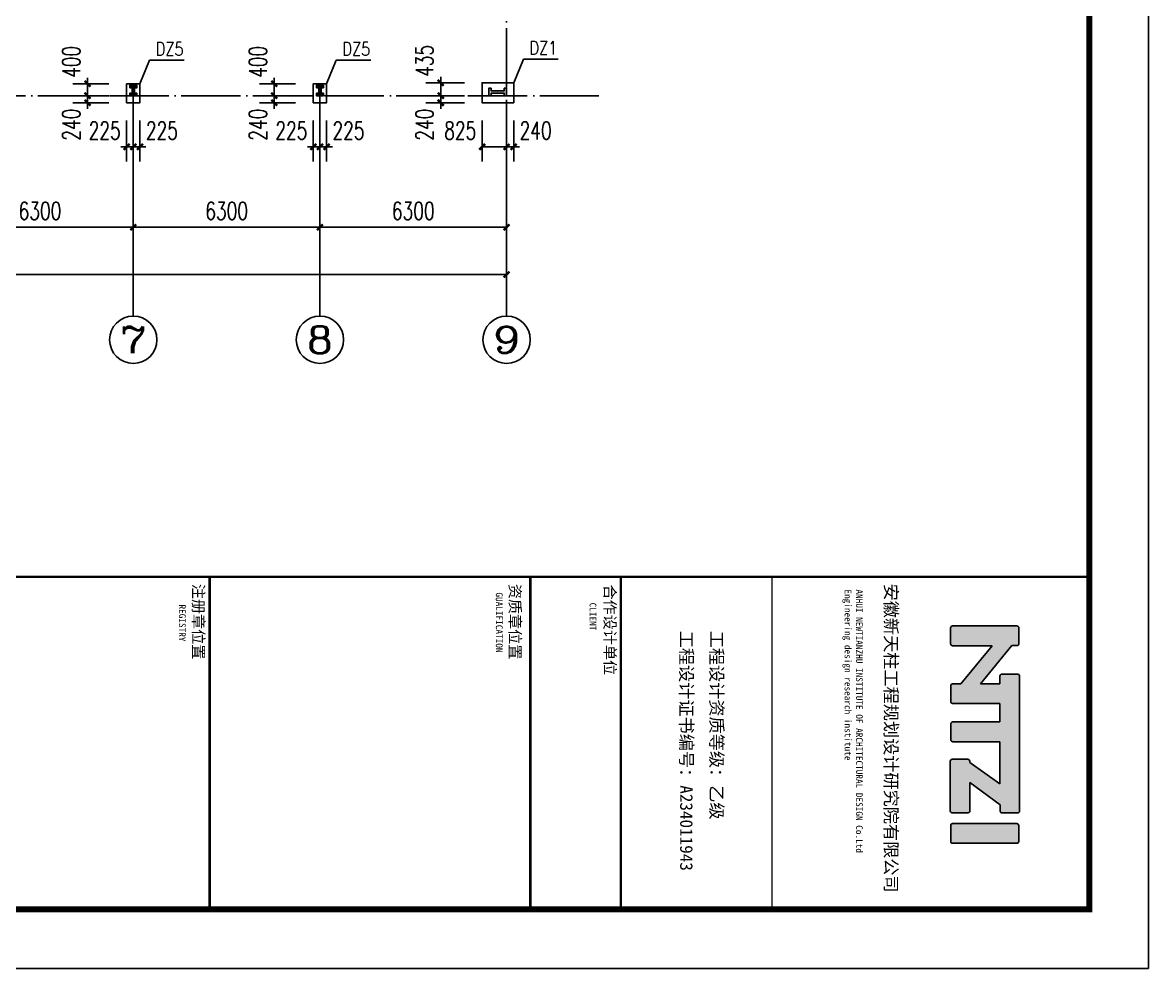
# Model space of a CAD drawing. Extents: x 37237700 to 37865026, y 138877 to 347670.
# Drawn here: x 37373450 to 37411453, y 228870 to 260814 of the extents above; entities that cross this region are included whole.
import ezdxf
from ezdxf.enums import TextEntityAlignment as Align

# ---------------------------------------------------------------- set-up
doc = ezdxf.new("R2010")
doc.units = 0
doc.header["$LTSCALE"] = 1000
doc.header["$MEASUREMENT"] = 0
doc.linetypes.add('ACAD_ISO04W100', pattern=[30.5, 24, -3, 0.5, -3])
doc.linetypes.add('DOTE', pattern=[2.42, 2, -0.2, 0.02, -0.2])
doc.layers.get('0').update_dxf_attribs({"linetype": 'CONTINUOUS'})
doc.layers.get('DEFPOINTS').update_dxf_attribs({"linetype": 'CONTINUOUS'})
for name, color, linetype in [('AXIS', 3, 'CONTINUOUS'), ('AXIS_TEXT', 7, 'CONTINUOUS'), ('DOTE', 1, 'ACAD_ISO04W100'), ('PUB_DIM', 3, 'CONTINUOUS'), ('PUB_TEXT', 7, 'CONTINUOUS'), ('PUB_TITLE', 4, 'CONTINUOUS')]:
    doc.layers.add(name, color=color, linetype=linetype)
doc.styles.add('_TCH_AXIS', font='COMPLEX', dxfattribs={"bigfont": 'GBCBIG'})
doc.styles.add('_TCH_DIM_T3', font='SIMPLEX', dxfattribs={"width": 0.705882, "bigfont": 'GBCBIG'})
doc.styles.add('COMPLEX', font='COMPLEX')
doc.styles.add('DIM_FONT', font='SIMPLEX.shx', dxfattribs={"width": 0.8})
doc.styles.add('TQ', font='')
doc.styles.get('TQ').set_extended_font_data('SimSun')
doc.dimstyles.new('_TCH_ARCH&&200', dxfattribs={"dimtxt": 595, "dimasz": 200, "dimexe": 500, "dimexo": 600, "dimgap": 252.5, "dimtad": 1, "dimdec": 0, "dimzin": 0, "dimdsep": 46, "dimtxsty": '_TCH_DIM_T3', "dimblk": 'ARCHTICK', "dimcen": 0.09, "dimclrt": 7, "dimazin": 2, "dimtfac": 1, "dimtdec": 0, "dimtix": 1, "dimtmove": 2, "dimatfit": 3, "dimfxl": 1, "dimtolj": 1, "dimtzin": 0, "dimarcsym": 0})

# ---------------------------------------------------------------- blocks, each defined once
blk = doc.blocks.new('tk0')
h = blk.add_hatch(color=256)
h.paths.add_polyline_path([(32852392, -1204546), (32853685, -1205603), (32853685, -1205878, 0.414214), (32853749, -1205942), (32854275, -1205942, 0.414214), (32854339, -1205878), (32854339, -1204280), (32854967, -1204280), (32854967, -1205875, 0.414214), (32855031, -1205939), (32855571, -1205939, 0.414214), (32855635, -1205875), (32855635, -1204280), (32857060, -1204280), (32856336, -1205302), (32856292, -1205302, 0.414214), (32856228, -1205366), (32856228, -1205892, 0.414214), (32856292, -1205956), (32857972, -1205956, 0.414214), (32858036, -1205892), (32858036, -1205362, 0.414214), (32857972, -1205298), (32857012, -1205298), (32857761, -1204270), (32857974, -1204270, 0.414214), (32858038, -1204206), (32858038, -1203685, 0.414214), (32857974, -1203621), (32853417, -1203621, 0.414214), (32853353, -1203685), (32853353, -1204218, 0.414214), (32853417, -1204282), (32853679, -1204282), (32853679, -1204939), (32852388, -1203885), (32852389, -1203708, 0.41489), (32852325, -1203644), (32851789, -1203644, 0.414214), (32851725, -1203708), (32851725, -1205882, 0.414214), (32851789, -1205946), (32852328, -1205946, 0.414214), (32852392, -1205882)])
h.paths.add_polyline_path([(32858400, -1205878, 0.414214), (32858464, -1205942), (32858999, -1205942, 0.414214), (32859063, -1205878), (32859063, -1203710, 0.414214), (32858999, -1203646), (32858464, -1203646, 0.414214), (32858400, -1203710)])
for p, q in [((32851725, -1205882), (32851725, -1203708)), ((32851789, -1203644), (32852325, -1203644)), ((32852389, -1203708), (32852388, -1203885)), ((32852388, -1203885), (32853679, -1204939)), ((32853353, -1204218), (32853353, -1203685)), ((32853417, -1203621), (32857974, -1203621)), ((32858038, -1203685), (32858038, -1204206)), ((32858400, -1205878), (32858400, -1203710)), ((32858464, -1203646), (32858999, -1203646)), ((32859063, -1203710), (32859063, -1205878)), ((32853679, -1204282), (32853417, -1204282)), ((32853679, -1204939), (32853679, -1204282)), ((32854967, -1204280), (32854339, -1204280)), ((32854339, -1204280), (32854339, -1205878)), ((32854967, -1205875), (32854967, -1204280)), ((32857060, -1204280), (32855635, -1204280)), ((32855635, -1204280), (32855635, -1205875)), ((32856336, -1205302), (32857060, -1204280)), ((32857761, -1204270), (32857012, -1205298)), ((32857974, -1204270), (32857761, -1204270)), ((32853685, -1205603), (32852392, -1204546)), ((32852392, -1204546), (32852392, -1205882)), ((32856228, -1205892), (32856228, -1205366)), ((32856292, -1205302), (32856336, -1205302)), ((32857012, -1205298), (32857972, -1205298)), ((32858036, -1205362), (32858036, -1205892)), ((32853685, -1205878), (32853685, -1205603)), ((32852328, -1205946), (32851789, -1205946)), ((32854275, -1205942), (32853749, -1205942)), ((32855571, -1205939), (32855031, -1205939)), ((32857972, -1205956), (32856292, -1205956)), ((32858999, -1205942), (32858464, -1205942))]:
    blk.add_line(p, q)
for centre, start, end in [((32851789, -1203708), 90, 180), ((32852325, -1203708), 359.8676, 90), ((32853417, -1203685), 90, 180), ((32857974, -1203685), 0, 90), ((32858464, -1203710), 90, 180), ((32858999, -1203710), 0, 90), ((32853417, -1204218), 180, 270), ((32857974, -1204206), 270, 0), ((32856292, -1205366), 90, 180), ((32857972, -1205362), 0, 90), ((32851789, -1205882), 180, 270), ((32852328, -1205882), 270, 0), ((32853749, -1205878), 180, 270), ((32854275, -1205878), 270, 0), ((32855031, -1205875), 180, 270), ((32855571, -1205875), 270, 0), ((32856292, -1205892), 180, 270), ((32857972, -1205892), 270, 0), ((32858464, -1205878), 180, 270), ((32858999, -1205878), 270, 0)]:
    blk.add_arc(centre, 64, start, end)
at = {"layer": 'PUB_TEXT'}
for q in [(32859815, -1201267), (32861287, -1202326)]:
    blk.add_line((32861287, -1201267), q, dxfattribs=at)
at = {"layer": 'PUB_TITLE'}
blk.add_line((32861287, -1201267), (32850067, -1201267), dxfattribs=at)
at = {"layer": 'PUB_TITLE', "lineweight": 40}
blk.add_line((32850062, -1220138), (32861282, -1220138), dxfattribs=at)
for points, const_width in [([(32850067, -1201267), (32850067, -1281267)], 85), ([(32850067, -1211977), (32861287, -1211977)], 51), ([(32850067, -1217077), (32861287, -1217077)], 85), ([(32850067, -1220137), (32861287, -1220137)], 85), ([(32850067, -1230953), (32861287, -1230953)], 85)]:
    blk.add_lwpolyline(points, dxfattribs=dict(at, const_width=const_width))
at = {"layer": 'PUB_TEXT', "char_height": 425, "attachment_point": 1, "style": 'TQ'}
for s, insert in [('安徽新天柱工程规划设计研究院有限公司 ', (32850295, -1207742)), ('工程设计资质等级：乙级 ', (32851887, -1213629)), ('工程设计证书编号：A234011943 ', (32851887, -1214649))]:
    blk.add_mtext(s, dxfattribs=dict(at, insert=insert))
at = {"layer": 'PUB_TEXT', "attachment_point": 1, "style": 'TQ'}
for s, insert, char_height, width in [('ANHUI NEWTIANZHU INSTITUTE OF ARCHITECTURAL DESIGN Co.Ltd\\PEngineering design research institute', (32850492, -1208912), 229.5, 10514.71), ('合作设计单位', (32850326, -1217257), 374, 3498.52), ('CLIENT', (32850938, -1217903), 229.5, 4799.1), ('资质章位置', (32850304, -1220460), 374, 4250), ('GUALIFICATION', (32850593, -1221066), 229.5, 5361.8), ('注册章位置', (32850304, -1231147), 374, 3060), ('REGISTRY', (32851001, -1231763), 229.5, 4799.1)]:
    blk.add_mtext(s, dxfattribs=dict(at, insert=insert, char_height=char_height, width=width))
blk = doc.blocks.new('_ArchTick')
at = {"color": 0, "linetype": 'ByBlock', "const_width": 0.4}
blk.add_lwpolyline([(-0.5, -0.5), (0.5, 0.5)], dxfattribs=at)
blk = doc.blocks.new('*D1441')
at = {"layer": 'DEFPOINTS', "color": 0}
for p in [(37381944, 258343), (37383263, 258343), (37383263, 258103)]:
    blk.add_point(p, dxfattribs=at)
at = {"layer": 'PUB_DIM', "color": 0, "lineweight": -2}
for p, q in [((37381944, 258343), (37381944, 258543)), ((37382663, 258343), (37381444, 258343)), ((37382663, 258103), (37381444, 258103)), ((37381944, 258103), (37381944, 258343)), ((37381944, 258103), (37381944, 257903))]:
    blk.add_line(p, q, dxfattribs=at)
at = {"layer": 'PUB_DIM', "color": 0, "lineweight": -2, "xscale": 200, "yscale": 200, "zscale": 200}
for p, rotation in [((37381944, 258343), 270), ((37381944, 258103), 90)]:
    blk.add_blockref('_ArchTick', p, dxfattribs=dict(at, rotation=rotation))
at = {"layer": 'PUB_DIM', "color": 7, "insert": (37381394, 257363), "char_height": 595, "attachment_point": 5, "rotation": 90, "style": '_TCH_DIM_T3'}
blk.add_mtext('\\A1;240', dxfattribs=at)
blk = doc.blocks.new('*D1442')
at = {"layer": 'DEFPOINTS', "color": 0}
for p in [(37381944, 258743), (37383263, 258743), (37383263, 258343)]:
    blk.add_point(p, dxfattribs=at)
at = {"layer": 'PUB_DIM', "color": 0, "lineweight": -2}
for p, q in [((37381944, 258743), (37381944, 258943)), ((37382663, 258743), (37381444, 258743)), ((37381944, 258343), (37381944, 258743)), ((37382663, 258343), (37381444, 258343)), ((37381944, 258343), (37381944, 258143))]:
    blk.add_line(p, q, dxfattribs=at)
at = {"layer": 'PUB_DIM', "color": 0, "lineweight": -2, "xscale": 200, "yscale": 200, "zscale": 200}
for p, rotation in [((37381944, 258743), 270), ((37381944, 258343), 90)]:
    blk.add_blockref('_ArchTick', p, dxfattribs=dict(at, rotation=rotation))
at = {"layer": 'PUB_DIM', "color": 7, "insert": (37381394, 259483), "char_height": 595, "attachment_point": 5, "rotation": 90, "style": '_TCH_DIM_T3'}
blk.add_mtext('\\A1;400', dxfattribs=at)
blk = doc.blocks.new('*D1443')
at = {"layer": 'DEFPOINTS', "color": 0}
for p in [(37383263, 258103), (37383488, 258103), (37383488, 256615)]:
    blk.add_point(p, dxfattribs=at)
at = {"layer": 'PUB_DIM', "color": 0, "lineweight": -2}
for p, q in [((37383263, 257503), (37383263, 256115)), ((37383488, 257503), (37383488, 256115)), ((37383263, 256615), (37383063, 256615)), ((37383263, 256615), (37383488, 256615)), ((37383488, 256615), (37383688, 256615))]:
    blk.add_line(p, q, dxfattribs=at)
at = {"layer": 'PUB_DIM', "color": 0, "lineweight": -2, "xscale": 200, "yscale": 200, "zscale": 200}
blk.add_blockref('_ArchTick', (37383263, 256615), dxfattribs=at)
at = {"layer": 'PUB_DIM', "color": 0, "lineweight": -2, "xscale": 200, "yscale": 200, "zscale": 200, "rotation": 180}
blk.add_blockref('_ArchTick', (37383488, 256615), dxfattribs=at)
at = {"layer": 'PUB_DIM', "color": 7, "insert": (37382523, 257165), "char_height": 595, "attachment_point": 5, "style": '_TCH_DIM_T3'}
blk.add_mtext('\\A1;225', dxfattribs=at)
blk = doc.blocks.new('*D1444')
at = {"layer": 'DEFPOINTS', "color": 0}
for p in [(37383488, 258103), (37383713, 258103), (37383713, 256615)]:
    blk.add_point(p, dxfattribs=at)
at = {"layer": 'PUB_DIM', "color": 0, "lineweight": -2}
for p, q in [((37383488, 257503), (37383488, 256115)), ((37383713, 257503), (37383713, 256115)), ((37383488, 256615), (37383288, 256615)), ((37383488, 256615), (37383713, 256615)), ((37383713, 256615), (37383913, 256615))]:
    blk.add_line(p, q, dxfattribs=at)
at = {"layer": 'PUB_DIM', "color": 0, "lineweight": -2, "xscale": 200, "yscale": 200, "zscale": 200}
blk.add_blockref('_ArchTick', (37383488, 256615), dxfattribs=at)
at = {"layer": 'PUB_DIM', "color": 0, "lineweight": -2, "xscale": 200, "yscale": 200, "zscale": 200, "rotation": 180}
blk.add_blockref('_ArchTick', (37383713, 256615), dxfattribs=at)
at = {"layer": 'PUB_DIM', "color": 7, "insert": (37384453, 257165), "char_height": 595, "attachment_point": 5, "style": '_TCH_DIM_T3'}
blk.add_mtext('\\A1;225', dxfattribs=at)
blk = doc.blocks.new('*D1449')
at = {"layer": 'DEFPOINTS', "color": 0}
for p in [(37375644, 258343), (37376963, 258343), (37376963, 258103)]:
    blk.add_point(p, dxfattribs=at)
at = {"layer": 'PUB_DIM', "color": 0, "lineweight": -2}
for p, q in [((37375644, 258343), (37375644, 258543)), ((37376363, 258343), (37375144, 258343)), ((37376363, 258103), (37375144, 258103)), ((37375644, 258103), (37375644, 258343)), ((37375644, 258103), (37375644, 257903))]:
    blk.add_line(p, q, dxfattribs=at)
at = {"layer": 'PUB_DIM', "color": 0, "lineweight": -2, "xscale": 200, "yscale": 200, "zscale": 200}
for p, rotation in [((37375644, 258343), 270), ((37375644, 258103), 90)]:
    blk.add_blockref('_ArchTick', p, dxfattribs=dict(at, rotation=rotation))
at = {"layer": 'PUB_DIM', "color": 7, "insert": (37375094, 257363), "char_height": 595, "attachment_point": 5, "rotation": 90, "style": '_TCH_DIM_T3'}
blk.add_mtext('\\A1;240', dxfattribs=at)
blk = doc.blocks.new('*D1450')
at = {"layer": 'DEFPOINTS', "color": 0}
for p in [(37375644, 258743), (37376963, 258743), (37376963, 258343)]:
    blk.add_point(p, dxfattribs=at)
at = {"layer": 'PUB_DIM', "color": 0, "lineweight": -2}
for p, q in [((37375644, 258743), (37375644, 258943)), ((37376363, 258743), (37375144, 258743)), ((37375644, 258343), (37375644, 258743)), ((37376363, 258343), (37375144, 258343)), ((37375644, 258343), (37375644, 258143))]:
    blk.add_line(p, q, dxfattribs=at)
at = {"layer": 'PUB_DIM', "color": 0, "lineweight": -2, "xscale": 200, "yscale": 200, "zscale": 200}
for p, rotation in [((37375644, 258743), 270), ((37375644, 258343), 90)]:
    blk.add_blockref('_ArchTick', p, dxfattribs=dict(at, rotation=rotation))
at = {"layer": 'PUB_DIM', "color": 7, "insert": (37375094, 259483), "char_height": 595, "attachment_point": 5, "rotation": 90, "style": '_TCH_DIM_T3'}
blk.add_mtext('\\A1;400', dxfattribs=at)
blk = doc.blocks.new('*D1451')
at = {"layer": 'DEFPOINTS', "color": 0}
for p in [(37376963, 258103), (37377188, 258103), (37377188, 256615)]:
    blk.add_point(p, dxfattribs=at)
at = {"layer": 'PUB_DIM', "color": 0, "lineweight": -2}
for p, q in [((37376963, 257503), (37376963, 256115)), ((37377188, 257503), (37377188, 256115)), ((37376963, 256615), (37376763, 256615)), ((37376963, 256615), (37377188, 256615)), ((37377188, 256615), (37377388, 256615))]:
    blk.add_line(p, q, dxfattribs=at)
at = {"layer": 'PUB_DIM', "color": 0, "lineweight": -2, "xscale": 200, "yscale": 200, "zscale": 200}
blk.add_blockref('_ArchTick', (37376963, 256615), dxfattribs=at)
at = {"layer": 'PUB_DIM', "color": 0, "lineweight": -2, "xscale": 200, "yscale": 200, "zscale": 200, "rotation": 180}
blk.add_blockref('_ArchTick', (37377188, 256615), dxfattribs=at)
at = {"layer": 'PUB_DIM', "color": 7, "insert": (37376223, 257165), "char_height": 595, "attachment_point": 5, "style": '_TCH_DIM_T3'}
blk.add_mtext('\\A1;225', dxfattribs=at)
blk = doc.blocks.new('*D1452')
at = {"layer": 'DEFPOINTS', "color": 0}
for p in [(37377188, 258103), (37377413, 258103), (37377413, 256615)]:
    blk.add_point(p, dxfattribs=at)
at = {"layer": 'PUB_DIM', "color": 0, "lineweight": -2}
for p, q in [((37377188, 257503), (37377188, 256115)), ((37377413, 257503), (37377413, 256115)), ((37377188, 256615), (37376988, 256615)), ((37377188, 256615), (37377413, 256615)), ((37377413, 256615), (37377613, 256615))]:
    blk.add_line(p, q, dxfattribs=at)
at = {"layer": 'PUB_DIM', "color": 0, "lineweight": -2, "xscale": 200, "yscale": 200, "zscale": 200}
blk.add_blockref('_ArchTick', (37377188, 256615), dxfattribs=at)
at = {"layer": 'PUB_DIM', "color": 0, "lineweight": -2, "xscale": 200, "yscale": 200, "zscale": 200, "rotation": 180}
blk.add_blockref('_ArchTick', (37377413, 256615), dxfattribs=at)
at = {"layer": 'PUB_DIM', "color": 7, "insert": (37378153, 257165), "char_height": 595, "attachment_point": 5, "style": '_TCH_DIM_T3'}
blk.add_mtext('\\A1;225', dxfattribs=at)
blk = doc.blocks.new('*D1493')
at = {"layer": 'DEFPOINTS', "color": 0}
for p in [(37387567, 258343), (37388963, 258343), (37388963, 258103)]:
    blk.add_point(p, dxfattribs=at)
at = {"layer": 'PUB_DIM', "color": 0, "lineweight": -2}
for p, q in [((37387567, 258343), (37387567, 258543)), ((37388363, 258343), (37387067, 258343)), ((37388363, 258103), (37387067, 258103)), ((37387567, 258103), (37387567, 258343)), ((37387567, 258103), (37387567, 257903))]:
    blk.add_line(p, q, dxfattribs=at)
at = {"layer": 'PUB_DIM', "color": 0, "lineweight": -2, "xscale": 200, "yscale": 200, "zscale": 200}
for p, rotation in [((37387567, 258343), 270), ((37387567, 258103), 90)]:
    blk.add_blockref('_ArchTick', p, dxfattribs=dict(at, rotation=rotation))
at = {"layer": 'PUB_DIM', "color": 7, "insert": (37387017, 257363), "char_height": 595, "attachment_point": 5, "rotation": 90, "style": '_TCH_DIM_T3'}
blk.add_mtext('\\A1;240', dxfattribs=at)
blk = doc.blocks.new('*D1494')
at = {"layer": 'DEFPOINTS', "color": 0}
for p in [(37387567, 258778), (37388963, 258778), (37388963, 258343)]:
    blk.add_point(p, dxfattribs=at)
at = {"layer": 'PUB_DIM', "color": 0, "lineweight": -2}
for p, q in [((37387567, 258778), (37387567, 258978)), ((37388363, 258778), (37387067, 258778)), ((37387567, 258343), (37387567, 258778)), ((37388363, 258343), (37387067, 258343)), ((37387567, 258343), (37387567, 258143))]:
    blk.add_line(p, q, dxfattribs=at)
at = {"layer": 'PUB_DIM', "color": 0, "lineweight": -2, "xscale": 200, "yscale": 200, "zscale": 200}
for p, rotation in [((37387567, 258778), 270), ((37387567, 258343), 90)]:
    blk.add_blockref('_ArchTick', p, dxfattribs=dict(at, rotation=rotation))
at = {"layer": 'PUB_DIM', "color": 7, "insert": (37387017, 259518), "char_height": 595, "attachment_point": 5, "rotation": 90, "style": '_TCH_DIM_T3'}
blk.add_mtext('\\A1;435', dxfattribs=at)
blk = doc.blocks.new('*D1495')
at = {"layer": 'DEFPOINTS', "color": 0}
for p in [(37389788, 258103), (37390028, 258103), (37390028, 256615)]:
    blk.add_point(p, dxfattribs=at)
at = {"layer": 'PUB_DIM', "color": 0, "lineweight": -2}
for p, q in [((37389788, 257503), (37389788, 256115)), ((37390028, 257503), (37390028, 256115)), ((37389788, 256615), (37389588, 256615)), ((37389788, 256615), (37390028, 256615)), ((37390028, 256615), (37390228, 256615))]:
    blk.add_line(p, q, dxfattribs=at)
at = {"layer": 'PUB_DIM', "color": 0, "lineweight": -2, "xscale": 200, "yscale": 200, "zscale": 200}
blk.add_blockref('_ArchTick', (37389788, 256615), dxfattribs=at)
at = {"layer": 'PUB_DIM', "color": 0, "lineweight": -2, "xscale": 200, "yscale": 200, "zscale": 200, "rotation": 180}
blk.add_blockref('_ArchTick', (37390028, 256615), dxfattribs=at)
at = {"layer": 'PUB_DIM', "color": 7, "insert": (37390768, 257165), "char_height": 595, "attachment_point": 5, "style": '_TCH_DIM_T3'}
blk.add_mtext('\\A1;240', dxfattribs=at)
blk = doc.blocks.new('*D1496')
at = {"layer": 'DEFPOINTS', "color": 0}
for p in [(37388963, 258103), (37389788, 258103), (37389788, 256615)]:
    blk.add_point(p, dxfattribs=at)
at = {"layer": 'PUB_DIM', "color": 0, "lineweight": -2}
for p, q in [((37388963, 257503), (37388963, 256115)), ((37389788, 257503), (37389788, 256115)), ((37388963, 256615), (37389788, 256615))]:
    blk.add_line(p, q, dxfattribs=at)
at = {"layer": 'PUB_DIM', "color": 0, "lineweight": -2, "xscale": 200, "yscale": 200, "zscale": 200, "rotation": 180}
blk.add_blockref('_ArchTick', (37388963, 256615), dxfattribs=at)
at = {"layer": 'PUB_DIM', "color": 0, "lineweight": -2, "xscale": 200, "yscale": 200, "zscale": 200}
blk.add_blockref('_ArchTick', (37389788, 256615), dxfattribs=at)
at = {"layer": 'PUB_DIM', "color": 7, "insert": (37388223, 257165), "char_height": 595, "attachment_point": 5, "style": '_TCH_DIM_T3'}
blk.add_mtext('\\A1;825', dxfattribs=at)
blk = doc.blocks.new('*D1817')
at = {"layer": 'AXIS', "color": 0, "lineweight": -2}
for p, q in [((37370888, 255994), (37370888, 253401)), ((37377188, 255994), (37377188, 253401)), ((37370888, 253901), (37377188, 253901))]:
    blk.add_line(p, q, dxfattribs=at)
at = {"layer": 'DEFPOINTS', "color": 0}
for p in [(37370888, 256594), (37377188, 256594), (37377188, 253901)]:
    blk.add_point(p, dxfattribs=at)
at = {"layer": 'AXIS', "color": 0, "lineweight": -2, "xscale": 200, "yscale": 200, "zscale": 200, "rotation": 180}
blk.add_blockref('_ArchTick', (37370888, 253901), dxfattribs=at)
at = {"layer": 'AXIS', "color": 0, "lineweight": -2, "xscale": 200, "yscale": 200, "zscale": 200}
blk.add_blockref('_ArchTick', (37377188, 253901), dxfattribs=at)
at = {"layer": 'AXIS', "color": 7, "insert": (37374038, 254451), "char_height": 595, "attachment_point": 5, "style": '_TCH_DIM_T3'}
blk.add_mtext('\\A1;6300', dxfattribs=at)
blk = doc.blocks.new('*D1818')
at = {"layer": 'AXIS', "color": 0, "lineweight": -2}
for p, q in [((37377188, 255994), (37377188, 253401)), ((37383488, 255994), (37383488, 253401)), ((37377188, 253901), (37383488, 253901))]:
    blk.add_line(p, q, dxfattribs=at)
at = {"layer": 'DEFPOINTS', "color": 0}
for p in [(37377188, 256594), (37383488, 256594), (37383488, 253901)]:
    blk.add_point(p, dxfattribs=at)
at = {"layer": 'AXIS', "color": 0, "lineweight": -2, "xscale": 200, "yscale": 200, "zscale": 200, "rotation": 180}
blk.add_blockref('_ArchTick', (37377188, 253901), dxfattribs=at)
at = {"layer": 'AXIS', "color": 0, "lineweight": -2, "xscale": 200, "yscale": 200, "zscale": 200}
blk.add_blockref('_ArchTick', (37383488, 253901), dxfattribs=at)
at = {"layer": 'AXIS', "color": 7, "insert": (37380338, 254451), "char_height": 595, "attachment_point": 5, "style": '_TCH_DIM_T3'}
blk.add_mtext('\\A1;6300', dxfattribs=at)
blk = doc.blocks.new('*D1819')
at = {"layer": 'AXIS', "color": 0, "lineweight": -2}
for p, q in [((37383488, 255994), (37383488, 253401)), ((37389788, 255994), (37389788, 253401)), ((37383488, 253901), (37389788, 253901))]:
    blk.add_line(p, q, dxfattribs=at)
at = {"layer": 'DEFPOINTS', "color": 0}
for p in [(37383488, 256594), (37389788, 256594), (37389788, 253901)]:
    blk.add_point(p, dxfattribs=at)
at = {"layer": 'AXIS', "color": 0, "lineweight": -2, "xscale": 200, "yscale": 200, "zscale": 200, "rotation": 180}
blk.add_blockref('_ArchTick', (37383488, 253901), dxfattribs=at)
at = {"layer": 'AXIS', "color": 0, "lineweight": -2, "xscale": 200, "yscale": 200, "zscale": 200}
blk.add_blockref('_ArchTick', (37389788, 253901), dxfattribs=at)
at = {"layer": 'AXIS', "color": 7, "insert": (37386638, 254451), "char_height": 595, "attachment_point": 5, "style": '_TCH_DIM_T3'}
blk.add_mtext('\\A1;6300', dxfattribs=at)
blk = doc.blocks.new('*D1820')
at = {"layer": 'AXIS', "color": 0, "lineweight": -2}
for p, q in [((37339388, 256394), (37339388, 251801)), ((37389788, 256394), (37389788, 251801)), ((37339388, 252301), (37389788, 252301))]:
    blk.add_line(p, q, dxfattribs=at)
at = {"layer": 'DEFPOINTS', "color": 0}
for p in [(37339388, 256994), (37389788, 256994), (37389788, 252301)]:
    blk.add_point(p, dxfattribs=at)
at = {"layer": 'AXIS', "color": 0, "lineweight": -2, "xscale": 200, "yscale": 200, "zscale": 200, "rotation": 180}
blk.add_blockref('_ArchTick', (37339388, 252301), dxfattribs=at)
at = {"layer": 'AXIS', "color": 0, "lineweight": -2, "xscale": 200, "yscale": 200, "zscale": 200}
blk.add_blockref('_ArchTick', (37389788, 252301), dxfattribs=at)
at = {"layer": 'AXIS', "color": 7, "insert": (37364588, 252851), "char_height": 595, "attachment_point": 5, "style": '_TCH_DIM_T3'}
blk.add_mtext('\\A1;50400', dxfattribs=at)
blk = doc.blocks.new('_AXISO')
blk.add_circle((0, 0), 0.5)
at = {"layer": 'AXIS_TEXT', "style": 'COMPLEX', "width": 1.041667}
blk.add_attdef('A', text='', height=0.56, dxfattribs=at).set_placement((-0.25, -0.28), (0.25, -0.28), align=Align.FIT)

msp = doc.modelspace()

# ---------------------------------------------------------------- hatches: boundary and pattern name
for points in [[(37377068.2, 258612.8), (37377068.2, 258692.8), (37377308.2, 258692.8), (37377308.2, 258612.8), (37377228.2, 258612.8), (37377228.2, 258422.8), (37377308.2, 258422.8), (37377308.2, 258342.8), (37377068.2, 258342.8), (37377068.2, 258422.8), (37377148.2, 258422.8), (37377148.2, 258612.8)], [(37383368.2, 258612.8), (37383368.2, 258692.8), (37383608.2, 258692.8), (37383608.2, 258612.8), (37383528.2, 258612.8), (37383528.2, 258422.8), (37383608.2, 258422.8), (37383608.2, 258342.8), (37383368.2, 258342.8), (37383368.2, 258422.8), (37383448.2, 258422.8), (37383448.2, 258612.8)], [(37389268.2, 258592.8), (37389188.2, 258592.8), (37389188.2, 258342.8), (37389268.2, 258342.8), (37389268.2, 258427.8), (37389708.2, 258427.8), (37389708.2, 258342.8), (37389788.2, 258342.8), (37389788.2, 258592.8), (37389708.2, 258592.8), (37389708.2, 258507.8), (37389268.2, 258507.8)]]:
    msp.add_hatch(color=256).paths.add_polyline_path(points)

# ---------------------------------------------------------------- linework, layer by layer
for p, q in [((37390028.2, 258777.8), (37390353.3, 259579)), ((37390353.3, 259579), (37391524.6, 259579)), ((37377413.2, 258742.8), (37377738.3, 259544)), ((37377738.3, 259544), (37378909.6, 259544)), ((37383713.2, 258742.8), (37384038.3, 259544)), ((37384038.3, 259544), (37385209.6, 259544))]:
    msp.add_line(p, q)
for points in [[(37376963.2, 258102.8), (37377413.2, 258102.8), (37377413.2, 258742.8), (37376963.2, 258742.8)], [(37383263.2, 258102.8), (37383713.2, 258102.8), (37383713.2, 258742.8), (37383263.2, 258742.8)], [(37390028.2, 258102.8), (37388963.2, 258102.8), (37388963.2, 258777.8), (37390028.2, 258777.8)]]:
    msp.add_lwpolyline(points, close=True)
for points in [[(37377068.2, 258612.8), (37377068.2, 258692.8), (37377308.2, 258692.8), (37377308.2, 258612.8), (37377228.2, 258612.8), (37377228.2, 258422.8), (37377308.2, 258422.8), (37377308.2, 258342.8), (37377068.2, 258342.8), (37377068.2, 258422.8), (37377148.2, 258422.8), (37377148.2, 258612.8), (37377068.2, 258612.8)], [(37383368.2, 258612.8), (37383368.2, 258692.8), (37383608.2, 258692.8), (37383608.2, 258612.8), (37383528.2, 258612.8), (37383528.2, 258422.8), (37383608.2, 258422.8), (37383608.2, 258342.8), (37383368.2, 258342.8), (37383368.2, 258422.8), (37383448.2, 258422.8), (37383448.2, 258612.8), (37383368.2, 258612.8)], [(37389268.2, 258592.8), (37389188.2, 258592.8), (37389188.2, 258342.8), (37389268.2, 258342.8), (37389268.2, 258427.8), (37389708.2, 258427.8), (37389708.2, 258342.8), (37389788.2, 258342.8), (37389788.2, 258592.8), (37389708.2, 258592.8), (37389708.2, 258507.8), (37389268.2, 258507.8), (37389268.2, 258592.8)]]:
    msp.add_lwpolyline(points)
at = {"layer": 'AXIS'}
for p, q in [((37377188.2, 256593.9), (37377188.2, 250901)), ((37383488.2, 256593.9), (37383488.2, 250901)), ((37389788.2, 256593.9), (37389788.2, 250901))]:
    msp.add_line(p, q, dxfattribs=at)
at = {"layer": 'DOTE', "linetype": 'DOTE'}
for p, q in [((37389788.2, 333220.2), (37389788.2, 256309.1)), ((37392905.4, 258342.8), (37336554.2, 258342.8)), ((37377188.2, 258342.8), (37377188.2, 256309.1)), ((37383488.2, 258342.8), (37383488.2, 256309.1))]:
    msp.add_line(p, q, dxfattribs=at)
at = {"layer": 'PUB_TITLE'}
msp.add_lwpolyline([(37327453.5, 228870), (37411453.5, 228870), (37411453.5, 347670), (37327453.5, 347670)], close=True, dxfattribs=at)
at = {"layer": 'PUB_TITLE', "const_width": 200}
msp.add_lwpolyline([(37329453.5, 230870), (37409453.5, 230870), (37409453.5, 342670), (37329453.5, 342670)], close=True, dxfattribs=at)

# ---------------------------------------------------------------- block references
at = {"rotation": 270}
msp.add_blockref('tk0', (38610721.3, 33092161.8), dxfattribs=at)
at = {"layer": 'AXIS'}
ref = msp.add_blockref('_AXISO', (37377188.2, 250101), dxfattribs=dict(at, xscale=1600, yscale=1600, zscale=1600))
ref.add_attrib('A', '7', dxfattribs={"layer": 'AXIS_TEXT', "height": 905.1, "style": '_TCH_AXIS', "width": 1.5}).set_placement((37376735.7, 249648.4), (37377640.8, 249648.4), align=Align.FIT)
ref = msp.add_blockref('_AXISO', (37383488.2, 250101), dxfattribs=dict(at, xscale=1600, yscale=1600, zscale=1600))
ref.add_attrib('A', '8', dxfattribs={"layer": 'AXIS_TEXT', "height": 905.1, "style": '_TCH_AXIS', "width": 1.5}).set_placement((37383035.7, 249648.4), (37383940.8, 249648.4), align=Align.FIT)
ref = msp.add_blockref('_AXISO', (37389788.2, 250101), dxfattribs=dict(at, xscale=1600, yscale=1600, zscale=1600))
ref.add_attrib('A', '9', dxfattribs={"layer": 'AXIS_TEXT', "height": 905.1, "style": '_TCH_AXIS', "width": 1.5}).set_placement((37389335.7, 249648.4), (37390240.8, 249648.4), align=Align.FIT)

# ---------------------------------------------------------------- texts
at = {"style": 'DIM_FONT', "width": 0.8}
for s, p in [('DZ5', (37377945.5, 259696.1)), ('DZ5', (37384245.5, 259696.1)), ('DZ1', (37390560.5, 259731.1))]:
    msp.add_text(s, height=450, dxfattribs=at).set_placement(p)

# ---------------------------------------------------------------- dimensions: what is measured, and where the dimension line sits
at = {"layer": 'AXIS'}
for p1, p2, distance, picture, middle in [((37339388.2, 256993.9), (37389788.2, 256993.9), -4692.9, '*D1820', (37364588.2, 252851)), ((37370888.2, 256593.9), (37377188.2, 256593.9), -2692.9, '*D1817', (37374038.2, 254451)), ((37377188.2, 256593.9), (37383488.2, 256593.9), -2692.9, '*D1818', (37380338.2, 254451)), ((37383488.2, 256593.9), (37389788.2, 256593.9), -2692.9, '*D1819', (37386638.2, 254451))]:
    dim = msp.add_aligned_dim(p1=p1, p2=p2, distance=distance, dimstyle='_TCH_ARCH&&200', dxfattribs=at)
    dim.commit()
    dim.dimension.update_dxf_attribs({"geometry": picture, "text_midpoint": middle})
at = {"layer": 'PUB_DIM'}
for base, p1, p2, angle, picture, middle in [((37375644.4, 258742.8), (37376963.2, 258342.8), (37376963.2, 258742.8), 90, '*D1450', (37375094.4, 259482.8)), ((37381944.4, 258742.8), (37383263.2, 258342.8), (37383263.2, 258742.8), 90, '*D1442', (37381394.4, 259482.8)), ((37387567.4, 258777.8), (37388963.2, 258342.8), (37388963.2, 258777.8), 90, '*D1494', (37387017.4, 259517.8)), ((37375644.4, 258342.8), (37376963.2, 258102.8), (37376963.2, 258342.8), 90, '*D1449', (37375094.4, 257362.8)), ((37381944.4, 258342.8), (37383263.2, 258102.8), (37383263.2, 258342.8), 90, '*D1441', (37381394.4, 257362.8)), ((37387567.4, 258342.8), (37388963.2, 258102.8), (37388963.2, 258342.8), 90, '*D1493', (37387017.4, 257362.8)), ((37377188.2, 256614.5), (37376963.2, 258102.8), (37377188.2, 258102.8), 0, '*D1451', (37376223.2, 257164.5)), ((37377413.2, 256614.5), (37377188.2, 258102.8), (37377413.2, 258102.8), 0, '*D1452', (37378153.2, 257164.5)), ((37383488.2, 256614.5), (37383263.2, 258102.8), (37383488.2, 258102.8), 0, '*D1443', (37382523.2, 257164.5)), ((37383713.2, 256614.5), (37383488.2, 258102.8), (37383713.2, 258102.8), 0, '*D1444', (37384453.2, 257164.5)), ((37389788.2, 256614.5), (37388963.2, 258102.8), (37389788.2, 258102.8), 0, '*D1496', (37388223.2, 257164.5)), ((37390028.2, 256614.5), (37389788.2, 258102.8), (37390028.2, 258102.8), 0, '*D1495', (37390768.2, 257164.5))]:
    dim = msp.add_linear_dim(base=base, p1=p1, p2=p2, angle=angle, dimstyle='_TCH_ARCH&&200', dxfattribs=at)
    dim.commit()
    dim.dimension.update_dxf_attribs({"geometry": picture, "text_midpoint": middle, "dimtype": 129})

doc.saveas('drawing.dxf')
